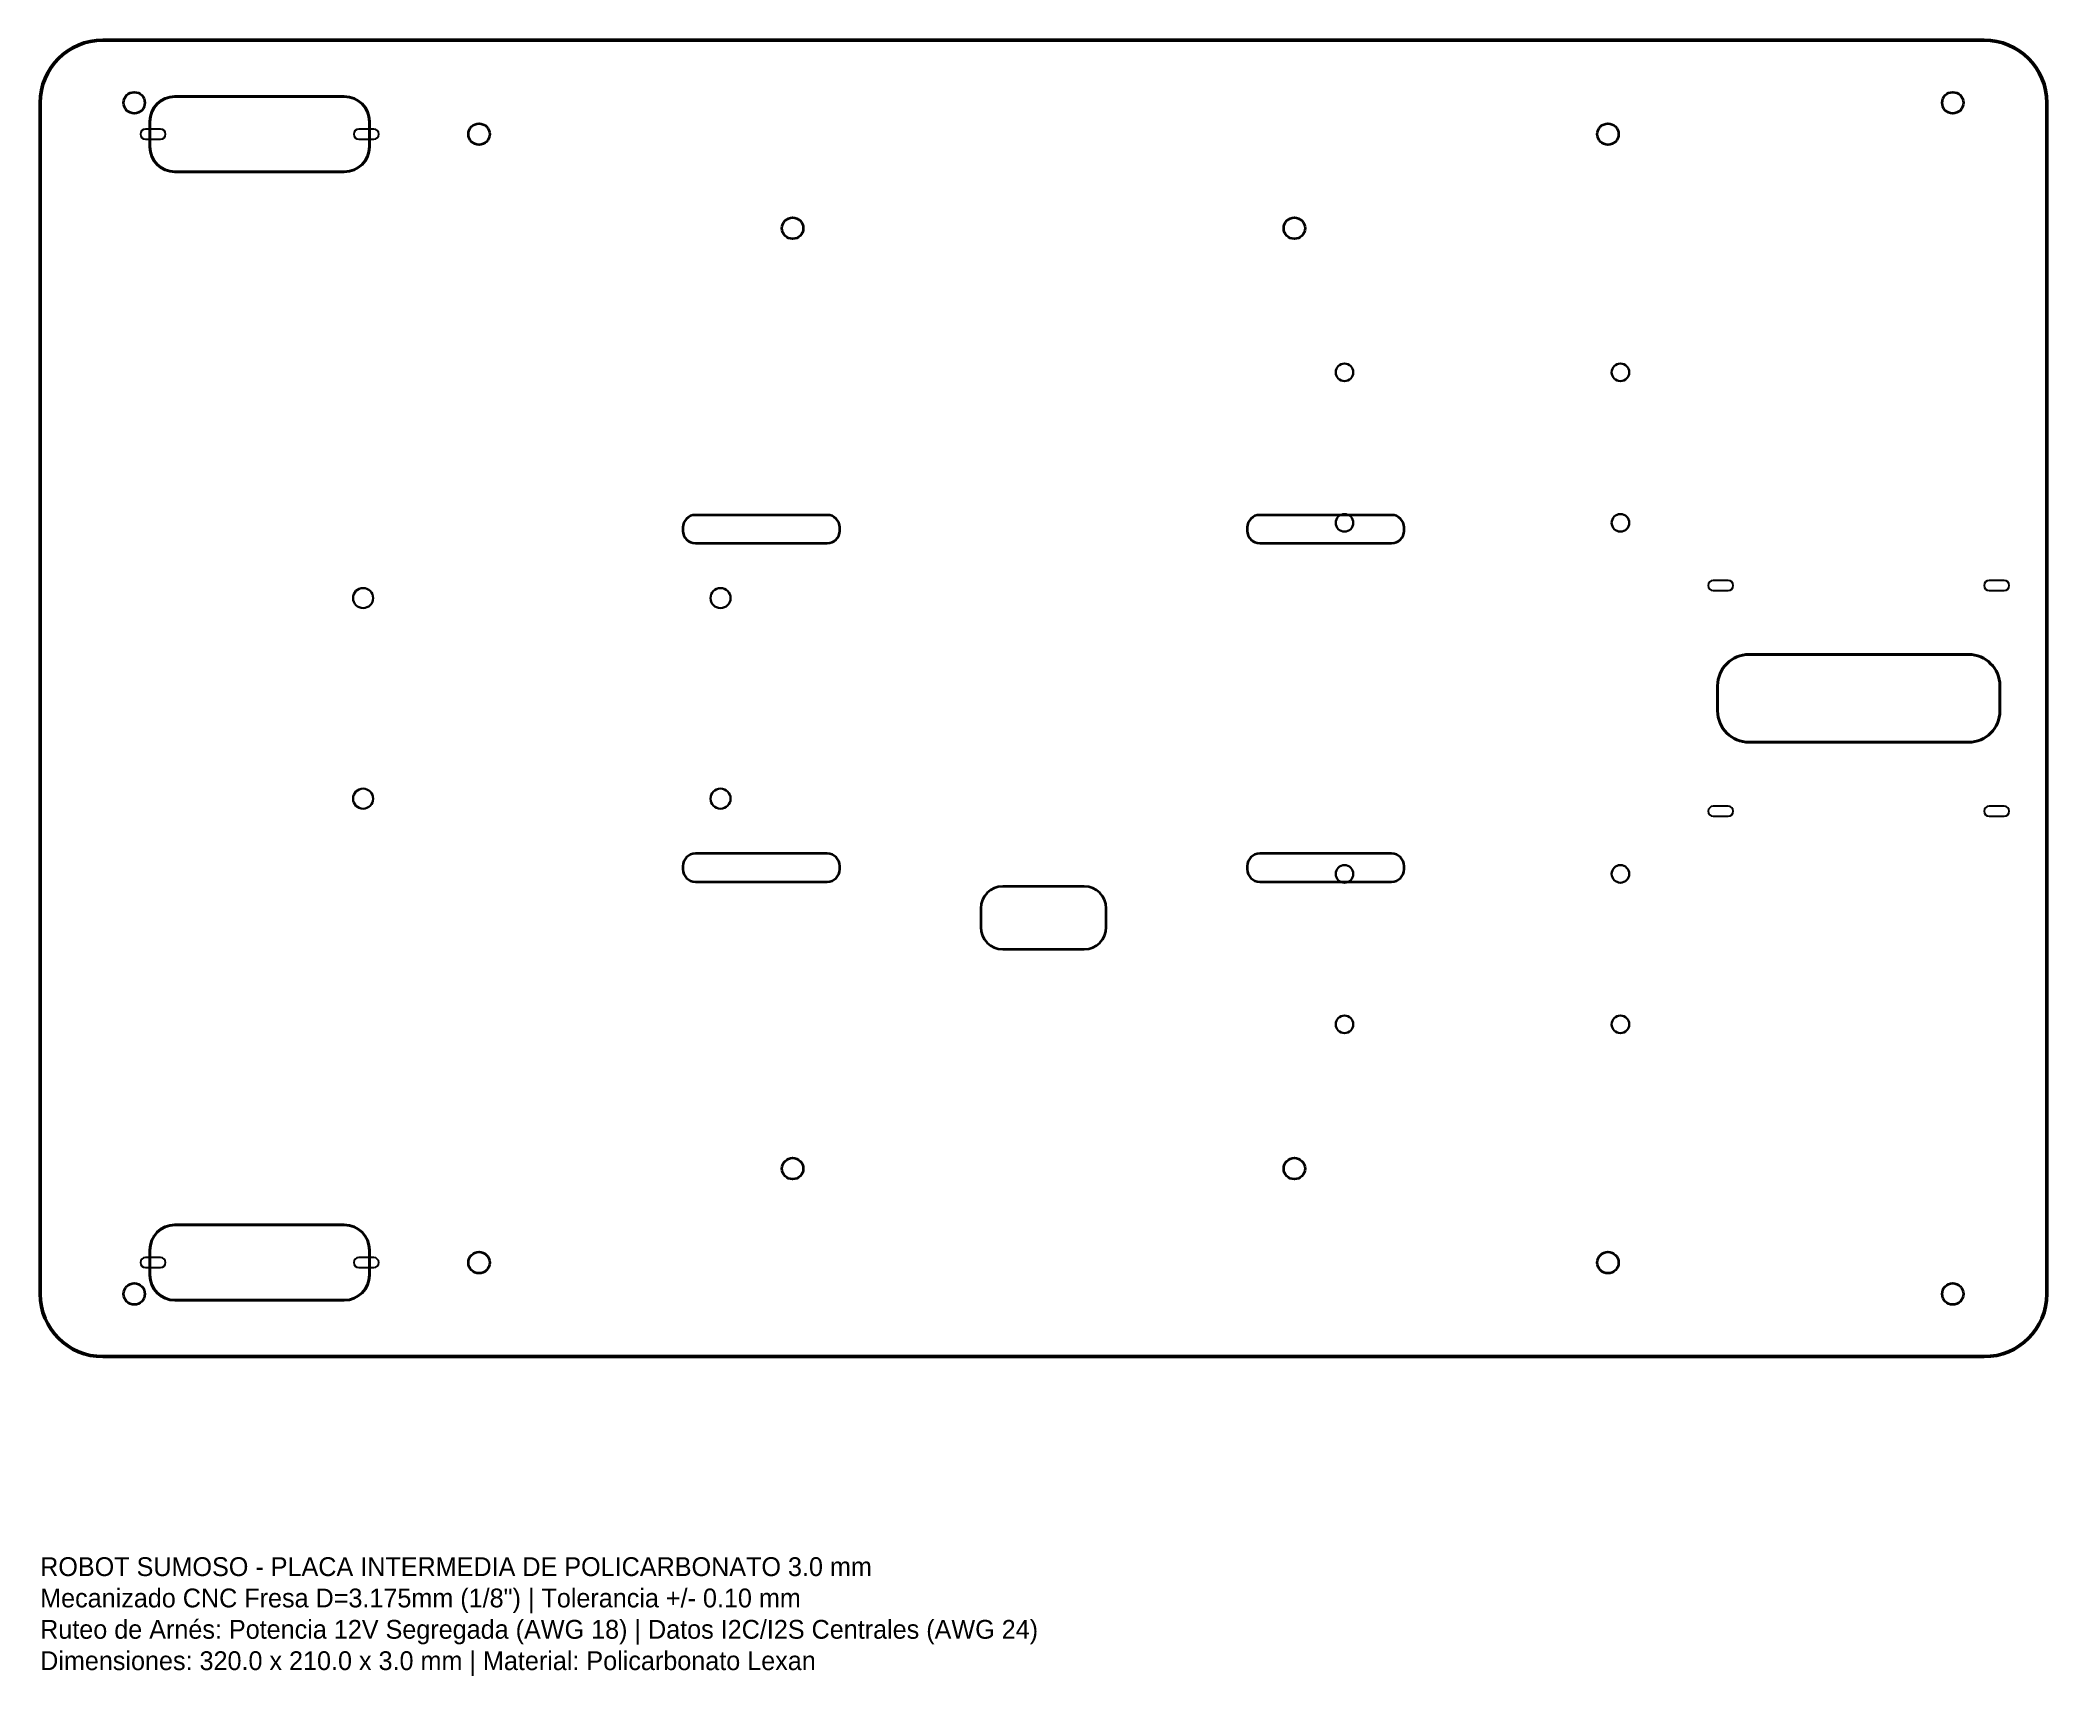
# Model space of a CAD drawing. Header units: metres. Extents: x 0 to 320, y -51 to 210.
import ezdxf

# ---------------------------------------------------------------- set-up
doc = ezdxf.new("R2010")
doc.units = ezdxf.units.M
for name, color, linetype, lineweight in [('01_PERIMETRO_EXTERIOR', 7, 'Continuous', 50), ('02_TALADROS_STANDOFFS_M3', 2, 'Continuous', 35), ('03_TALADROS_PUENTE_BALANZA', 1, 'Continuous', 35), ('04_TALADROS_DRIVER_VNH5019', 3, 'Continuous', 30), ('05_TALADROS_MICROS_ESP32', 4, 'Continuous', 30), ('06_PASACABLES_POTENCIA_MOTORES', 6, 'Continuous', 40), ('07_PASACABLES_SENAL_FRONTAL', 5, 'Continuous', 40), ('08_RANURAS_BRIDAS_ZIPTIES', 9, 'Continuous', 25), ('09_RANURAS_VELCRO_BATERIA', 30, 'Continuous', 35), ('10_PASACABLES_CELDA_CARGA', 4, 'Continuous', 35), ('11_COTAS_Y_ROTULO', 9, 'Continuous', 18)]:
    doc.layers.add(name, color=color, linetype=linetype, lineweight=lineweight)

msp = doc.modelspace()

# ---------------------------------------------------------------- linework, layer by layer
at = {"layer": '01_PERIMETRO_EXTERIOR'}
for p, q in [((310, 210), (10, 210)), ((0, 200), (0, 10)), ((320, 10), (320, 200)), ((10, 0), (310, 0))]:
    msp.add_line(p, q, dxfattribs=at)
for centre, start, end in [((10, 200), 90, 180), ((310, 200), 0, 90), ((10, 10), 180, 270), ((310, 10), 270, 360)]:
    msp.add_arc(centre, 10, start, end, dxfattribs=at)
at = {"layer": '02_TALADROS_STANDOFFS_M3'}
for centre in [(15, 200), (305, 200), (120, 180), (200, 180), (120, 30), (200, 30), (15, 10), (305, 10)]:
    msp.add_circle(centre, 1.7, dxfattribs=at)
at = {"layer": '03_TALADROS_PUENTE_BALANZA'}
for centre in [(70, 195), (250, 195), (70, 15), (250, 15)]:
    msp.add_circle(centre, 1.7, dxfattribs=at)
at = {"layer": '04_TALADROS_DRIVER_VNH5019'}
for centre in [(51.5, 121), (108.5, 121), (51.5, 89), (108.5, 89)]:
    msp.add_circle(centre, 1.6, dxfattribs=at)
at = {"layer": '05_TALADROS_MICROS_ESP32'}
for centre in [(208, 157), (252, 157), (208, 133), (252, 133), (208, 77), (252, 77), (208, 53), (252, 53)]:
    msp.add_circle(centre, 1.4, dxfattribs=at)
at = {"layer": '06_PASACABLES_POTENCIA_MOTORES'}
for p, q in [((48.5, 201), (21.5, 201)), ((17.5, 197), (17.5, 193)), ((52.5, 193), (52.5, 197)), ((21.5, 189), (48.5, 189)), ((48.5, 21), (21.5, 21)), ((17.5, 17), (17.5, 13)), ((52.5, 13), (52.5, 17)), ((21.5, 9), (48.5, 9))]:
    msp.add_line(p, q, dxfattribs=at)
for centre, start, end in [((21.5, 197), 90, 180), ((48.5, 197), 0, 90), ((21.5, 193), 180, 270), ((48.5, 193), 270, 360), ((21.5, 17), 90, 180), ((48.5, 17), 0, 90), ((21.5, 13), 180, 270), ((48.5, 13), 270, 360)]:
    msp.add_arc(centre, 4, start, end, dxfattribs=at)
at = {"layer": '07_PASACABLES_SENAL_FRONTAL'}
for p, q in [((307.5, 112), (272.5, 112)), ((267.5, 107), (267.5, 103)), ((312.5, 103), (312.5, 107)), ((272.5, 98), (307.5, 98))]:
    msp.add_line(p, q, dxfattribs=at)
for centre, start, end in [((272.5, 107), 90, 180), ((307.5, 107), 0, 90), ((272.5, 103), 180, 270), ((307.5, 103), 270, 360)]:
    msp.add_arc(centre, 5, start, end, dxfattribs=at)
at = {"layer": '08_RANURAS_BRIDAS_ZIPTIES'}
for p, q in [((19.2, 195.8), (16.8, 195.8)), ((53.2, 195.8), (50.8, 195.8)), ((16.8, 194.2), (19.2, 194.2)), ((50.8, 194.2), (53.2, 194.2)), ((269.2, 123.8), (266.8, 123.8)), ((266.8, 122.2), (269.2, 122.2)), ((313.2, 123.8), (310.8, 123.8)), ((310.8, 122.2), (313.2, 122.2)), ((269.2, 87.8), (266.8, 87.8)), ((313.2, 87.8), (310.8, 87.8)), ((266.8, 86.2), (269.2, 86.2)), ((310.8, 86.2), (313.2, 86.2)), ((19.2, 15.8), (16.8, 15.8)), ((16.8, 14.2), (19.2, 14.2)), ((53.2, 15.8), (50.8, 15.8)), ((50.8, 14.2), (53.2, 14.2))]:
    msp.add_line(p, q, dxfattribs=at)
for centre, start, end in [((16.8, 195), 90, 270), ((19.2, 195), 270, 90), ((50.8, 195), 90, 270), ((53.2, 195), 270, 90), ((266.8, 123), 90, 270), ((269.2, 123), 270, 90), ((310.8, 123), 90, 270), ((313.2, 123), 270, 90), ((266.8, 87), 90, 270), ((269.2, 87), 270, 90), ((310.8, 87), 90, 270), ((313.2, 87), 270, 90), ((16.8, 15), 90, 270), ((19.2, 15), 270, 90), ((50.8, 15), 90, 270), ((53.2, 15), 270, 90)]:
    msp.add_arc(centre, 0.8, start, end, dxfattribs=at)
at = {"layer": '09_RANURAS_VELCRO_BATERIA'}
for p, q in [((102.5, 132.25), (102.5, 131.75)), ((125.5, 134.25), (104.5, 134.25)), ((127.5, 131.75), (127.5, 132.25)), ((192.5, 132.25), (192.5, 131.75)), ((215.5, 134.25), (194.5, 134.25)), ((217.5, 131.75), (217.5, 132.25)), ((104.5, 129.75), (125.5, 129.75)), ((194.5, 129.75), (215.5, 129.75)), ((125.5, 80.25), (104.5, 80.25)), ((215.5, 80.25), (194.5, 80.25)), ((102.5, 78.25), (102.5, 77.75)), ((127.5, 77.75), (127.5, 78.25)), ((192.5, 78.25), (192.5, 77.75)), ((217.5, 77.75), (217.5, 78.25)), ((104.5, 75.75), (125.5, 75.75)), ((194.5, 75.75), (215.5, 75.75))]:
    msp.add_line(p, q, dxfattribs=at)
for centre, start, end in [((104.5, 132.25), 90, 180), ((104.5, 131.75), 180, 270), ((125.5, 132.25), 0, 90), ((125.5, 131.75), 270, 360), ((194.5, 132.25), 90, 180), ((194.5, 131.75), 180, 270), ((215.5, 132.25), 0, 90), ((215.5, 131.75), 270, 360), ((104.5, 78.25), 90, 180), ((125.5, 78.25), 0, 90), ((194.5, 78.25), 90, 180), ((215.5, 78.25), 0, 90), ((104.5, 77.75), 180, 270), ((125.5, 77.75), 270, 360), ((194.5, 77.75), 180, 270), ((215.5, 77.75), 270, 360)]:
    msp.add_arc(centre, 2, start, end, dxfattribs=at)
at = {"layer": '10_PASACABLES_CELDA_CARGA'}
for p, q in [((166.5, 75), (153.5, 75)), ((150, 71.5), (150, 68.5)), ((170, 68.5), (170, 71.5)), ((153.5, 65), (166.5, 65))]:
    msp.add_line(p, q, dxfattribs=at)
for centre, start, end in [((153.5, 71.5), 90, 180), ((166.5, 71.5), 0, 90), ((153.5, 68.5), 180, 270), ((166.5, 68.5), 270, 360)]:
    msp.add_arc(centre, 3.5, start, end, dxfattribs=at)

# ---------------------------------------------------------------- texts
at = {"layer": '11_COTAS_Y_ROTULO'}
for s, p in [('ROBOT SUMOSO - PLACA INTERMEDIA DE POLICARBONATO 3.0 mm', (0, -35)), ('Mecanizado CNC Fresa D=3.175mm (1/8") | Tolerancia +/- 0.10 mm', (0, -40)), ('Ruteo de Arnés: Potencia 12V Segregada (AWG 18) | Datos I2C/I2S Centrales (AWG 24)', (0, -45)), ('Dimensiones: 320.0 x 210.0 x 3.0 mm | Material: Policarbonato Lexan', (0, -50))]:
    msp.add_text(s, height=3, dxfattribs=at).set_placement(p)

doc.saveas('drawing.dxf')
